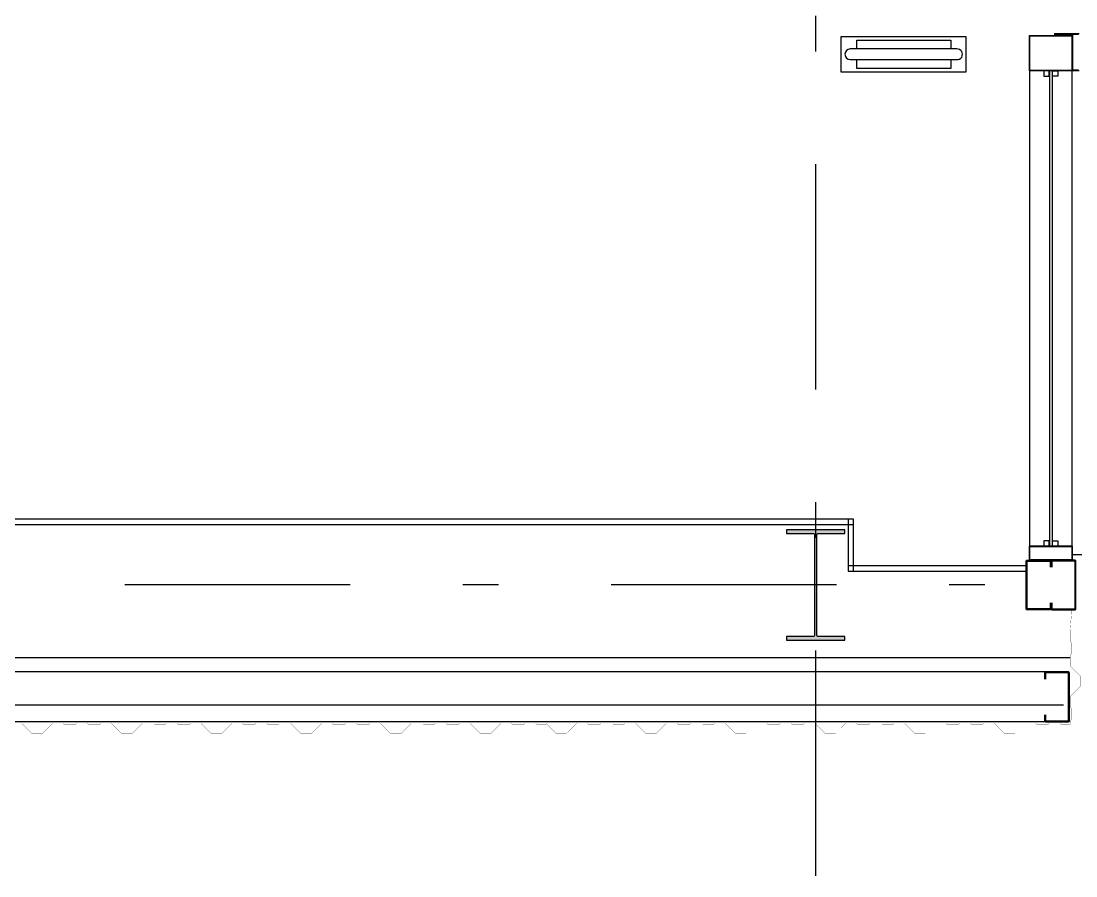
# Model space of a CAD drawing. Header units: millimetres. Extents: x -579 to 213, y -67 to 509.
# Drawn here: x -7.542 to -4.571, y -0.82 to 1.588 of the extents above; entities that cross this region are included whole.
import ezdxf
from ezdxf.xclip import XClip

# ---------------------------------------------------------------- set-up
doc = ezdxf.new("R2010")
doc.units = ezdxf.units.MM
doc.header["$LTSCALE"] = 0.1
doc.linetypes.add('X REF - ANELO INST bind$0$X REF - ANELO$0$DASHDOT2', pattern=[12.7, 6.35, -3.175, 0, -3.175])
for name, color, linetype in [('X REF - ANELO INST bind$0$X REF - ANELO$0$A-CHAPA TRAPEZOIDAL', 8, 'Continuous'), ('X REF - ANELO INST bind$0$X REF - ANELO$0$A-TABIQUE PRY', 7, 'Continuous'), ('X REF - ANELO INST bind$0$X REF - ANELO$0$A-VISTAS', 8, 'Continuous'), ('X REF - ANELO INST bind$0$X REF - ANELO$0$C-METALICA', 8, 'Continuous'), ('X REF - ANELO INST bind$0$X REF - ANELO$0$E-ANTENAS', 8, 'Continuous'), ('X REF - ANELO INST bind$0$X REF - ANELO$0$MET-COLUMNA METALICA', 7, 'Continuous'), ('X REF - ANELO INST bind$0$X REF - ANELO$0$MET-CORREAS DE CV', 7, 'Continuous'), ('X REF - ANELO INST bind$0$X REF - ANELO$0$MET-EJE CABRIADAS', 8, 'X REF - ANELO INST bind$0$X REF - ANELO$0$DASHDOT2'), ('X REF - ANELO INST bind$0$X REF - ANELO$0$MET-LANA VIDRIO', 8, 'Continuous')]:
    doc.layers.add(name, color=color, linetype=linetype)
doc.linetypes.add('X REF - ANELO INST bind$0$X REF - ANELO$0$REFERENCIAL CORTE TRANSVERSAL WM$0$BATTING', pattern='A,0.00254,-2.54,[134,ltypeshp.shx,S=2.54,R=0,X=-2.54,Y=0],-5.08,[134,ltypeshp.shx,S=2.54,R=180,X=2.54,Y=0],-2.54', length=10.16254)

# ---------------------------------------------------------------- blocks, each defined once
blk = doc.blocks.new('X REF - ANELO INST bind$0$X REF - ANELO$0$Puerta Automatica')
at = {"layer": 'X REF - ANELO INST bind$0$X REF - ANELO$0$C-METALICA'}
for p, q in [((0.8947, 0.1894, 0.0004), (0.8947, 0.12, 0.0004)), ((0.8947, 0.1894, 0.0004), (0.9, 0.1894, 0.0004)), ((0.8967, 0.1874, 0.0004), (0.8967, 0.14, 0.0004)), ((0.8967, 0.1874, 0.0004), (0.9, 0.1874, 0.0004)), ((1, 0.14, 0.0004), (0.8967, 0.14, 0.0004)), ((0.998, 0.138, 0.0004), (0.8967, 0.138, 0.0004)), ((0.8967, 0.138, 0.0004), (0.8967, 0.122, 0.0004)), ((0.998, 0.122, 0.0004), (0.998, 0.138, 0.0004)), ((1, 0.12, 0.0004), (1, 0.14, 0.0004))]:
    blk.add_line(p, q, dxfattribs=at)
at = {"layer": 'X REF - ANELO INST bind$0$X REF - ANELO$0$C-METALICA', "elevation": 0.0004}
for points in [[(1, 0.26), (0.9, 0.26), (0.9, 0.14), (1, 0.14)], [(0.999, 0.259), (0.901, 0.259), (0.901, 0.141), (0.999, 0.141)]]:
    blk.add_lwpolyline(points, close=True, dxfattribs=at)
blk = doc.blocks.new('X REF - ANELO INST bind$0$X REF - ANELO$0$Barrera')
at = {"layer": 'X REF - ANELO INST bind$0$X REF - ANELO$0$E-ANTENAS', "linetype": 'Continuous'}
blk.add_lwpolyline([(-0.1756, 0.1008), (0.1756, 0.1008), (0.1756, 0), (-0.1756, 0)], close=True, dxfattribs=at)
at = {"layer": 'X REF - ANELO INST bind$0$X REF - ANELO$0$E-ANTENAS', "linetype": 'Continuous', "elevation": 0.0022}
for points in [[(-0.1334, 0.0654), (-0.1334, 0.0904), (0.1315, 0.0904), (0.1315, 0.0654)], [(0.1315, 0.0354), (0.1315, 0.0104), (-0.1334, 0.0104), (-0.1334, 0.0354)]]:
    blk.add_lwpolyline(points, dxfattribs=at)
blk.add_lwpolyline([(-0.1503, 0.0354), (0.1497, 0.0354, 1), (0.1497, 0.0654), (-0.1503, 0.0654, 1.063792), (-0.1503, 0.0354, -1)], format="xyb", dxfattribs=at)
blk = doc.blocks.new('X REF - ANELO INST bind$0$X REF - ANELO$0$CMETP')
at = {"layer": 'X REF - ANELO INST bind$0$X REF - ANELO$0$MET-COLUMNA METALICA'}
blk.add_hatch(color=256, dxfattribs=at).paths.add_polyline_path([(-0.0825, 0), (-0.0825, 0.0097), (-0.0073, 0.0097, 0.414214), (-0.0029, 0.0141), (-0.0029, 0.2958, 0.414214), (-0.0073, 0.3002), (-0.0825, 0.3002), (-0.0825, 0.31), (0.0825, 0.31), (0.0825, 0.3002), (0.0073, 0.3002, 0.414214), (0.0029, 0.2958), (0.0029, 0.0141, 0.414214), (0.0073, 0.0097), (0.0825, 0.0097), (0.0825, 0)])
blk.add_lwpolyline([(0.0825, 0.3002), (0.0825, 0.31), (-0.0825, 0.31), (-0.0825, 0.3002), (-0.0073, 0.3002, -0.414214), (-0.0029, 0.2958), (-0.0029, 0.0141, -0.414214), (-0.0073, 0.0097), (-0.0825, 0.0097), (-0.0825, 0), (0.0825, 0), (0.0825, 0.0097), (0.0073, 0.0097, -0.414214), (0.0029, 0.0141), (0.0029, 0.2958, -0.414214), (0.0073, 0.3002)], format="xyb", close=True, dxfattribs=at)
blk = doc.blocks.new('X REF - ANELO INST bind$0$X REF - ANELO')
at = {"layer": 'X REF - ANELO INST bind$0$X REF - ANELO$0$A-CHAPA TRAPEZOIDAL', "const_width": 0.0006}
blk.add_lwpolyline([(-4.5837, -0.0706), (-4.5837, -0.0762), (-4.5877, -0.1296), (-4.5877, -0.1596), (-4.5837, -0.1636), (-4.5837, -0.1936), (-4.5877, -0.1976), (-4.5877, -0.2276), (-4.5594, -0.2559), (-4.5594, -0.2859), (-4.5877, -0.3142), (-4.5877, -0.3442), (-4.5837, -0.3482), (-4.5837, -0.3782), (-4.5877, -0.3822), (-4.5877, -0.3899)], dxfattribs=at)
at = {"layer": 'X REF - ANELO INST bind$0$X REF - ANELO$0$A-CHAPA TRAPEZOIDAL'}
for points in [[(-6.0639, -0.3939, 0.0006, 0.0006, 0), (-6.0891, -0.3939, 0.0006, 0.0006, 0), (-6.0931, -0.3899, 0.0006, 0.0006, 0), (-6.1231, -0.3899, 0.0006, 0.0006, 0), (-6.1271, -0.3939, 0.0006, 0.0006, 0), (-6.1571, -0.3939, 0.0006, 0.0006, 0), (-6.1611, -0.3899, 0.0006, 0.0006, 0), (-6.1911, -0.3899, 0.0006, 0.0006, 0), (-6.2194, -0.4182, 0.0006, 0.0006, 0), (-6.2494, -0.4182, 0.0006, 0.0006, 0), (-6.2776, -0.3899, 0.0006, 0.0006, 0), (-6.3076, -0.3899, 0.0006, 0.0006, 0), (-6.3116, -0.3939, 0.0006, 0.0006, 0), (-6.3416, -0.3939, 0.0006, 0.0006, 0), (-6.3456, -0.3899, 0.0006, 0.0006, 0), (-6.3756, -0.3899, 0.0006, 0.0006, 0), (-6.3796, -0.3939, 0.0006, 0.0006, 0), (-6.4096, -0.3939, 0.0006, 0.0006, 0), (-6.4136, -0.3899, 0.0006, 0.0006, 0), (-6.4436, -0.3899, 0.0006, 0.0006, 0), (-6.4719, -0.4182, 0.0006, 0.0006, 0), (-6.5019, -0.4182, 0.0006, 0.0006, 0), (-6.5302, -0.3899, 0.0006, 0.0006, 0), (-6.5602, -0.3899, 0.0006, 0.0006, 0), (-6.5642, -0.3939, 0.0006, 0.0006, 0), (-6.5942, -0.3939, 0.0006, 0.0006, 0), (-6.5982, -0.3899, 0.0006, 0.0006, 0), (-6.6282, -0.3899, 0.0006, 0.0006, 0), (-6.6322, -0.3939, 0.0006, 0.0006, 0), (-6.6622, -0.3939, 0.0006, 0.0006, 0), (-6.6662, -0.3899, 0.0006, 0.0006, 0), (-6.6962, -0.3899, 0.0006, 0.0006, 0), (-6.7245, -0.4182, 0.0006, 0.0006, 0), (-6.7545, -0.4182, 0.0006, 0.0006, 0), (-6.7828, -0.3899, 0.0006, 0.0006, 0), (-6.8128, -0.3899, 0.0006, 0.0006, 0), (-6.8168, -0.3939, 0.0006, 0.0006, 0), (-6.8468, -0.3939, 0.0006, 0.0006, 0), (-6.8508, -0.3899, 0.0006, 0.0006, 0), (-6.8808, -0.3899, 0.0006, 0.0006, 0), (-6.8848, -0.3939, 0.0006, 0.0006, 0), (-6.9148, -0.3939, 0.0006, 0.0006, 0), (-6.9188, -0.3899, 0.0006, 0.0006, 0), (-6.9488, -0.3899, 0.0006, 0.0006, 0), (-6.9771, -0.4182, 0.0006, 0.0006, 0), (-7.0071, -0.4182, 0.0006, 0.0006, 0), (-7.0353, -0.3899, 0.0006, 0.0006, 0), (-7.0653, -0.3899, 0.0006, 0.0006, 0), (-7.0693, -0.3939, 0.0006, 0.0006, 0), (-7.0993, -0.3939, 0.0006, 0.0006, 0), (-7.1033, -0.3899, 0.0006, 0.0006, 0), (-7.1333, -0.3899, 0.0006, 0.0006, 0), (-7.1373, -0.3939, 0.0006, 0.0006, 0), (-7.1673, -0.3939, 0.0006, 0.0006, 0), (-7.1713, -0.3899, 0.0006, 0.0006, 0), (-7.2013, -0.3899, 0.0006, 0.0006, 0), (-7.2296, -0.4182, 0.0006, 0.0006, 0), (-7.2596, -0.4182, 0.0006, 0.0006, 0), (-7.2879, -0.3899, 0.0006, 0.0006, 0), (-7.3179, -0.3899, 0.0006, 0.0006, 0), (-7.3219, -0.3939, 0.0006, 0.0006, 0), (-7.3519, -0.3939, 0.0006, 0.0006, 0), (-7.3559, -0.3899, 0.0006, 0.0006, 0), (-7.3859, -0.3899, 0.0006, 0.0006, 0), (-7.3899, -0.3939, 0.0006, 0.0006, 0), (-7.4199, -0.3939, 0.0006, 0.0006, 0), (-7.4239, -0.3899, 0.0006, 0.0006, 0), (-7.4539, -0.3899, 0.0006, 0.0006, 0), (-7.4822, -0.4182, 0.0006, 0.0006, 0), (-7.5122, -0.4182, 0.0006, 0.0006, 0), (-7.5405, -0.3899, 0, 0, 0)], [(-4.5874, -0.3939, 0.0006, 0.0006, 0), (-4.6125, -0.3939, 0.0006, 0.0006, 0), (-4.6165, -0.3899, 0.0006, 0.0006, 0), (-4.6465, -0.3899, 0.0006, 0.0006, 0), (-4.6505, -0.3939, 0.0006, 0.0006, 0), (-4.6805, -0.3939, 0.0006, 0.0006, 0), (-4.6845, -0.3899, 0.0006, 0.0006, 0), (-4.7145, -0.3899, 0.0006, 0.0006, 0), (-4.7428, -0.4182, 0.0006, 0.0006, 0), (-4.7728, -0.4182, 0.0006, 0.0006, 0), (-4.8011, -0.3899, 0.0006, 0.0006, 0), (-4.8311, -0.3899, 0.0006, 0.0006, 0), (-4.8351, -0.3939, 0.0006, 0.0006, 0), (-4.8651, -0.3939, 0.0006, 0.0006, 0), (-4.8691, -0.3899, 0.0006, 0.0006, 0), (-4.8991, -0.3899, 0.0006, 0.0006, 0), (-4.9031, -0.3939, 0.0006, 0.0006, 0), (-4.9331, -0.3939, 0.0006, 0.0006, 0), (-4.9371, -0.3899, 0.0006, 0.0006, 0), (-4.9671, -0.3899, 0.0006, 0.0006, 0), (-4.9954, -0.4182, 0.0006, 0.0006, 0), (-5.0254, -0.4182, 0.0006, 0.0006, 0), (-5.0537, -0.3899, 0.0006, 0.0006, 0), (-5.0837, -0.3899, 0.0006, 0.0006, 0), (-5.0877, -0.3939, 0.0006, 0.0006, 0), (-5.1177, -0.3939, 0.0006, 0.0006, 0), (-5.1217, -0.3899, 0.0006, 0.0006, 0), (-5.1517, -0.3899, 0.0006, 0.0006, 0), (-5.1557, -0.3939, 0.0006, 0.0006, 0), (-5.1857, -0.3939, 0.0006, 0.0006, 0), (-5.1897, -0.3899, 0.0006, 0.0006, 0), (-5.2197, -0.3899, 0.0006, 0.0006, 0), (-5.2479, -0.4182, 0.0006, 0.0006, 0), (-5.2779, -0.4182, 0.0006, 0.0006, 0), (-5.3062, -0.3899, 0.0006, 0.0006, 0), (-5.3362, -0.3899, 0.0006, 0.0006, 0), (-5.3402, -0.3939, 0.0006, 0.0006, 0), (-5.3702, -0.3939, 0.0006, 0.0006, 0), (-5.3742, -0.3899, 0.0006, 0.0006, 0), (-5.4042, -0.3899, 0.0006, 0.0006, 0), (-5.4082, -0.3939, 0.0006, 0.0006, 0), (-5.4382, -0.3939, 0.0006, 0.0006, 0), (-5.4422, -0.3899, 0.0006, 0.0006, 0), (-5.4722, -0.3899, 0.0006, 0.0006, 0), (-5.5005, -0.4182, 0.0006, 0.0006, 0), (-5.5305, -0.4182, 0.0006, 0.0006, 0), (-5.5588, -0.3899, 0.0006, 0.0006, 0), (-5.5888, -0.3899, 0.0006, 0.0006, 0), (-5.5928, -0.3939, 0.0006, 0.0006, 0), (-5.6228, -0.3939, 0.0006, 0.0006, 0), (-5.6268, -0.3899, 0.0006, 0.0006, 0), (-5.6568, -0.3899, 0.0006, 0.0006, 0), (-5.6608, -0.3939, 0.0006, 0.0006, 0), (-5.6908, -0.3939, 0.0006, 0.0006, 0), (-5.6948, -0.3899, 0.0006, 0.0006, 0), (-5.7248, -0.3899, 0.0006, 0.0006, 0), (-5.7531, -0.4182, 0.0006, 0.0006, 0), (-5.7831, -0.4182, 0.0006, 0.0006, 0), (-5.8114, -0.3899, 0.0006, 0.0006, 0), (-5.8414, -0.3899, 0.0006, 0.0006, 0), (-5.8454, -0.3939, 0.0006, 0.0006, 0), (-5.8754, -0.3939, 0.0006, 0.0006, 0), (-5.8794, -0.3899, 0.0006, 0.0006, 0), (-5.9094, -0.3899, 0.0006, 0.0006, 0), (-5.9134, -0.3939, 0.0006, 0.0006, 0), (-5.9434, -0.3939, 0.0006, 0.0006, 0), (-5.9474, -0.3899, 0.0006, 0.0006, 0), (-5.9774, -0.3899, 0.0006, 0.0006, 0), (-6.0056, -0.4182, 0.0006, 0.0006, 0), (-6.0356, -0.4182, 0.0006, 0.0006, 0), (-6.0639, -0.3899, 0, 0, 0)]]:
    blk.add_lwpolyline(points, format="xyseb", dxfattribs=at)
at = {"layer": 'X REF - ANELO INST bind$0$X REF - ANELO$0$A-TABIQUE PRY'}
for points in [[(-5.1976, 0.1851), (-10.6088, 0.1851), (-10.6088, 0.1701), (-5.1976, 0.1701)], [(-5.1976, 0.0393), (-5.1976, 0.1851), (-5.2126, 0.1851), (-5.2126, 0.0393)], [(-4.7115, 0.0543), (-5.2126, 0.0543), (-5.2126, 0.0393), (-4.7115, 0.0393)]]:
    blk.add_lwpolyline(points, close=True, dxfattribs=at)
at = {"layer": 'X REF - ANELO INST bind$0$X REF - ANELO$0$A-VISTAS'}
for p, q in [((-3.304, 0.0848), (-4.5823, 0.0848)), ((-4.5877, -0.2051), (-29.6965, -0.2051, -0.0006))]:
    blk.add_line(p, q, dxfattribs=at)
at = {"layer": 'X REF - ANELO INST bind$0$X REF - ANELO$0$C-METALICA'}
for p, q in [((-4.7023, 1.5479), (-4.7023, 0.1094)), ((-4.5823, 0.1094), (-4.5823, 1.5479)), ((-4.6463, 1.4479), (-4.6463, 0.1094)), ((-4.6383, 1.4479), (-4.6383, 0.1094))]:
    blk.add_line(p, q, dxfattribs=at)
for points in [[(-4.6622, 1.4329), (-4.6472, 1.4329), (-4.6472, 1.4479), (-4.6622, 1.4479)], [(-4.6224, 1.4329), (-4.6374, 1.4329), (-4.6374, 1.4479), (-4.6224, 1.4479)], [(-4.6622, 0.1094), (-4.6472, 0.1094), (-4.6472, 0.1244), (-4.6622, 0.1244)], [(-4.6224, 0.1094), (-4.6374, 0.1094), (-4.6374, 0.1244), (-4.6224, 0.1244)], [(-4.7023, 0.0694), (-4.5823, 0.0694), (-4.5823, 0.1094), (-4.7023, 0.1094)], [(-4.7023, 0.1094), (-4.5823, 0.1094), (-4.5823, 0.0694), (-4.7023, 0.0694)], [(-4.7013, 0.1084), (-4.5833, 0.1084), (-4.5833, 0.0704), (-4.7013, 0.0704)]]:
    blk.add_lwpolyline(points, close=True, dxfattribs=at)
at = {"layer": 'X REF - ANELO INST bind$0$X REF - ANELO$0$MET-COLUMNA METALICA'}
for points, elevation in [([(-4.6415, -0.0508), (-4.6415, -0.0671, -0.414214), (-4.6445, -0.0701), (-4.7085, -0.0701, -0.414214), (-4.7115, -0.0671), (-4.7115, 0.0669, -0.414214), (-4.7085, 0.0699), (-4.6445, 0.0699, -0.414214), (-4.6415, 0.0669), (-4.6415, 0.0497)], 0), ([(-4.644, -0.0508), (-4.644, -0.0671, -0.414214), (-4.6445, -0.0676), (-4.7085, -0.0676, -0.414214), (-4.709, -0.0671), (-4.709, 0.0669, -0.414214), (-4.7085, 0.0674), (-4.6445, 0.0674, -0.414214), (-4.644, 0.0669), (-4.644, 0.0497)], 0), ([(-4.6415, -0.0508), (-4.6415, -0.0671, 0.414214), (-4.6385, -0.0701), (-4.5745, -0.0701, 0.414214), (-4.5715, -0.0671), (-4.5715, 0.0669, 0.414214), (-4.5745, 0.0699), (-4.6385, 0.0699, 0.414214), (-4.6415, 0.0669), (-4.6415, 0.0497)], 0), ([(-4.639, -0.0508), (-4.639, -0.0671, 0.414214), (-4.6385, -0.0676), (-4.5745, -0.0676, 0.414214), (-4.574, -0.0671), (-4.574, 0.0669, 0.414214), (-4.5745, 0.0674), (-4.6385, 0.0674, 0.414214), (-4.639, 0.0669), (-4.639, 0.0497)], 0), ([(-4.6597, -0.3659), (-4.6597, -0.3821, 0.414214), (-4.6567, -0.3851), (-4.5927, -0.3851, 0.414214), (-4.5897, -0.3821), (-4.5898, -0.2481, 0.414214), (-4.5928, -0.2451), (-4.6568, -0.2451, 0.414214), (-4.6598, -0.2481), (-4.6598, -0.2654)], 0.0004), ([(-4.6572, -0.3659), (-4.6572, -0.3821, 0.414214), (-4.6567, -0.3826), (-4.5927, -0.3826, 0.414214), (-4.5922, -0.3821), (-4.5923, -0.2481, 0.414214), (-4.5928, -0.2476), (-4.6568, -0.2476, 0.414214), (-4.6573, -0.2481), (-4.6573, -0.2654)], 0.0004)]:
    blk.add_lwpolyline(points, format="xyb", dxfattribs=dict(at, elevation=elevation))
at = {"layer": 'X REF - ANELO INST bind$0$X REF - ANELO$0$MET-CORREAS DE CV'}
for p, q in [((-4.6568, -0.2451), (-29.6294, -0.2451, -0.0006)), ((-4.6568, -0.3851), (-29.6301, -0.3851, -0.0006))]:
    blk.add_line(p, q, dxfattribs=at)
at = {"layer": 'X REF - ANELO INST bind$0$X REF - ANELO$0$MET-EJE CABRIADAS'}
for p, q in [((-5.3044, -0.8196, 0.0194), (-5.3044, 30.2363, 0.0194)), ((1.6043, -0.0001), (-54.2799, -0.0001))]:
    blk.add_line(p, q, dxfattribs=at)
at = {"layer": 'X REF - ANELO INST bind$0$X REF - ANELO$0$MET-LANA VIDRIO', "linetype": 'X REF - ANELO INST bind$0$X REF - ANELO$0$REFERENCIAL CORTE TRANSVERSAL WM$0$BATTING', "ltscale": 0.025}
blk.add_lwpolyline([(-29.6293, -0.3377), (-4.6063, -0.3377)], dxfattribs=at)
at = {"xscale": -1, "rotation": 90}
blk.add_blockref('X REF - ANELO INST bind$0$X REF - ANELO$0$Puerta Automatica', (-4.4423, 2.4479, 0.0013), dxfattribs=at)
at = {"rotation": 180}
blk.add_blockref('X REF - ANELO INST bind$0$X REF - ANELO$0$Barrera', (-5.0573, 1.5451, 0.0003), dxfattribs=at)
at = {"layer": 'X REF - ANELO INST bind$0$X REF - ANELO$0$MET-COLUMNA METALICA', "rotation": 180}
blk.add_blockref('X REF - ANELO INST bind$0$X REF - ANELO$0$CMETP', (-5.3045, 0.1549, 0.0003), dxfattribs=at)
blk = doc.blocks.new('X REF - ANELO INST bind')
ref = blk.add_blockref('X REF - ANELO INST bind$0$X REF - ANELO', (0, 0))
XClip(ref).set_block_clipping_path([(-76.9680737415, -24.7711317477), (92.9860355418, 61.1669630168)])

msp = doc.modelspace()

# ---------------------------------------------------------------- block references
msp.add_blockref('X REF - ANELO INST bind', (0, 0))

doc.saveas('drawing.dxf')
